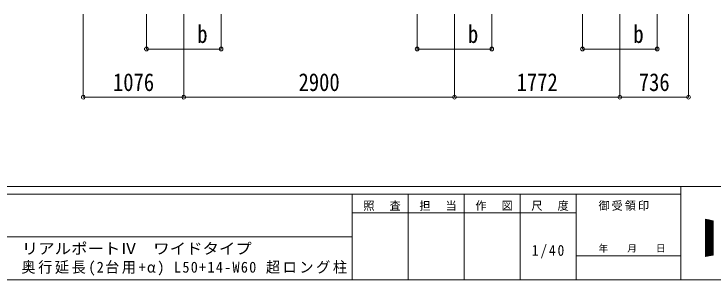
# Model space of a CAD drawing. Units: millimetres at full size, sheet at 1:40. Extents: x -11181 to 11305, y -7804 to 7716.
# Drawn here: x 42 to 7540, y -7804 to -4958 of the extents above; entities that cross this region are included whole.
import ezdxf
from ezdxf.enums import TextEntityAlignment as Align

# ---------------------------------------------------------------- set-up
doc = ezdxf.new("R2010")
doc.units = ezdxf.units.MM
doc.header["$LTSCALE"] = 40
doc.header["$PDMODE"] = 32
doc.header["$PDSIZE"] = 40
doc.layers.add('0-A_寸法', color=6, linetype='Continuous', lineweight=9)
doc.layers.add('F-0_240', color=7, linetype='Continuous', lineweight=9)
doc.styles.add('ＭＳ ゴシック', font='')
doc.styles.get('ＭＳ ゴシック').set_extended_font_data('MS Gothic')

msp = doc.modelspace()

# ---------------------------------------------------------------- linework, layer by layer
at = {"layer": '0-A_寸法'}
for p, q in [((783.7, -5846.96), (783.7, -4957.56)), ((1459.69, -5331.97), (1459.69, -4957.56)), ((1859.69, -5846.96), (1859.69, -4957.56)), ((2259.69, -5331.97), (2259.69, -4957.56)), ((4359.69, -5331.97), (4359.69, -4957.56)), ((4759.69, -5846.96), (4759.69, -4957.56)), ((6131.69, -5331.97), (6131.69, -4957.56)), ((6531.69, -5846.96), (6531.69, -4957.56)), ((7267.68, -5846.96), (7267.68, -4957.56)), ((1459.69, -5331.97), (2259.69, -5331.97)), ((783.7, -5846.96), (1859.69, -5846.96)), ((1859.69, -5846.96), (4759.69, -5846.96)), ((4759.69, -5846.96), (6531.69, -5846.96)), ((6531.69, -5846.96), (7267.68, -5846.96))]:
    msp.add_line(p, q, dxfattribs=at)
for points in [[(4359.69, -5331.97), (5159.69, -5331.97), (5159.69, -4957.56)], [(6131.69, -5331.97), (6931.69, -5331.97), (6931.69, -4957.56)]]:
    msp.add_lwpolyline(points, dxfattribs=at)
for p in [(1459.69, -5331.97), (2259.69, -5331.97), (4359.69, -5331.97), (5159.69, -5331.97), (6131.69, -5331.97), (6931.69, -5331.97), (783.7, -5846.96), (1859.69, -5846.96), (4759.69, -5846.96), (6531.69, -5846.96), (7267.68, -5846.96)]:
    msp.add_point(p, dxfattribs=at)
at = {"layer": 'F-0_240', "color": 5}
for p, q in [((-11180.61, -6803.54), (10739.39, -6803.54)), ((7183.72, -6803.54), (7183.72, -7803.54)), ((-11180.61, -6883.54), (7183.72, -6883.54)), ((3663.72, -6883.54), (3663.72, -7803.54)), ((4263.72, -6883.54), (4263.72, -7803.54)), ((4863.72, -6883.54), (4863.72, -7803.54)), ((5463.72, -6883.54), (5463.72, -7803.54)), ((6063.72, -6883.54), (6063.72, -7803.54)), ((3663.72, -7083.54), (6063.72, -7083.54)), ((-4536.28, -7343.54), (3663.72, -7343.54)), ((6063.72, -7543.54), (7183.72, -7543.54)), ((-11180.61, -7803.54), (10739.39, -7803.54))]:
    msp.add_line(p, q, dxfattribs=at)
at = {"layer": 'F-0_240'}
for p, q in [((7450.33, -7153.68), (7530.33, -7170.34)), ((7450.33, -7153.68), (7450.33, -7553.68)), ((7450.33, -7157.44), (7468.4, -7157.44)), ((7450.33, -7161.44), (7487.6, -7161.44)), ((7450.33, -7165.44), (7506.8, -7165.44)), ((7450.33, -7169.44), (7526, -7169.44)), ((7450.33, -7173.44), (7530.33, -7173.44)), ((7450.33, -7177.44), (7530.33, -7177.44)), ((7450.33, -7181.44), (7530.33, -7181.44)), ((7450.33, -7185.44), (7530.33, -7185.44)), ((7450.33, -7189.44), (7530.33, -7189.44)), ((7450.33, -7193.44), (7530.33, -7193.44)), ((7450.33, -7197.44), (7530.33, -7197.44)), ((7452.7, -7553.18), (7452.7, -7154.17)), ((7456.7, -7552.35), (7456.7, -7155)), ((7460.7, -7551.52), (7460.7, -7155.84)), ((7464.7, -7550.68), (7464.7, -7156.67)), ((7468.7, -7549.85), (7468.7, -7157.5)), ((7472.7, -7549.02), (7472.7, -7158.34)), ((7476.7, -7548.18), (7476.7, -7159.17)), ((7480.7, -7547.35), (7480.7, -7160)), ((7484.7, -7546.52), (7484.7, -7160.84)), ((7488.7, -7545.68), (7488.7, -7161.67)), ((7492.7, -7544.85), (7492.7, -7162.5)), ((7496.7, -7544.02), (7496.7, -7163.34)), ((7500.7, -7543.18), (7500.7, -7164.17)), ((7504.7, -7542.35), (7504.7, -7165)), ((7508.7, -7541.52), (7508.7, -7165.84)), ((7512.7, -7540.68), (7512.7, -7166.67)), ((7516.7, -7539.85), (7516.7, -7167.5)), ((7520.7, -7539.02), (7520.7, -7168.34)), ((7524.7, -7538.18), (7524.7, -7169.17)), ((7528.7, -7537.35), (7528.7, -7170)), ((7530.33, -7170.34), (7530.33, -7537.01)), ((7450.33, -7201.44), (7530.33, -7201.44)), ((7450.33, -7205.44), (7530.33, -7205.44)), ((7450.33, -7209.44), (7530.33, -7209.44)), ((7450.33, -7213.44), (7530.33, -7213.44)), ((7450.33, -7217.44), (7530.33, -7217.44)), ((7450.33, -7221.44), (7530.33, -7221.44)), ((7450.33, -7225.44), (7530.33, -7225.44)), ((7450.33, -7229.44), (7530.33, -7229.44)), ((7450.33, -7233.44), (7530.33, -7233.44)), ((7450.33, -7237.44), (7530.33, -7237.44)), ((7450.33, -7241.44), (7530.33, -7241.44)), ((7450.33, -7245.44), (7530.33, -7245.44)), ((7450.33, -7249.44), (7530.33, -7249.44)), ((7450.33, -7253.44), (7530.33, -7253.44)), ((7450.33, -7257.44), (7530.33, -7257.44)), ((7450.33, -7261.44), (7530.33, -7261.44)), ((7450.33, -7265.44), (7530.33, -7265.44)), ((7450.33, -7269.44), (7530.33, -7269.44)), ((7450.33, -7273.44), (7530.33, -7273.44)), ((7450.33, -7277.44), (7530.33, -7277.44)), ((7450.33, -7281.44), (7530.33, -7281.44)), ((7450.33, -7285.44), (7530.33, -7285.44)), ((7450.33, -7289.44), (7530.33, -7289.44)), ((7450.33, -7293.44), (7530.33, -7293.44)), ((7450.33, -7297.44), (7530.33, -7297.44)), ((7450.33, -7301.44), (7530.33, -7301.44)), ((7450.33, -7305.44), (7530.33, -7305.44)), ((7450.33, -7309.44), (7530.33, -7309.44)), ((7450.33, -7313.44), (7530.33, -7313.44)), ((7450.33, -7317.44), (7530.33, -7317.44)), ((7450.33, -7321.44), (7530.33, -7321.44)), ((7450.33, -7325.44), (7530.33, -7325.44)), ((7450.33, -7329.44), (7530.33, -7329.44)), ((7450.33, -7333.44), (7530.33, -7333.44)), ((7450.33, -7337.44), (7530.33, -7337.44)), ((7450.33, -7341.44), (7530.33, -7341.44)), ((7450.33, -7345.44), (7530.33, -7345.44)), ((7450.33, -7349.44), (7530.33, -7349.44)), ((7450.33, -7353.44), (7530.33, -7353.44)), ((7450.33, -7357.44), (7530.33, -7357.44)), ((7450.33, -7361.44), (7530.33, -7361.44)), ((7450.33, -7365.44), (7530.33, -7365.44)), ((7450.33, -7369.44), (7530.33, -7369.44)), ((7450.33, -7373.44), (7530.33, -7373.44)), ((7450.33, -7377.44), (7530.33, -7377.44)), ((7450.33, -7381.44), (7530.33, -7381.44)), ((7450.33, -7385.44), (7530.33, -7385.44)), ((7450.33, -7389.44), (7530.33, -7389.44)), ((7450.33, -7393.44), (7530.33, -7393.44)), ((7450.33, -7397.44), (7530.33, -7397.44)), ((7450.33, -7401.44), (7530.33, -7401.44)), ((7450.33, -7405.44), (7530.33, -7405.44)), ((7450.33, -7409.44), (7530.33, -7409.44)), ((7450.33, -7413.44), (7530.33, -7413.44)), ((7450.33, -7417.44), (7530.33, -7417.44)), ((7450.33, -7421.44), (7530.33, -7421.44)), ((7450.33, -7425.44), (7530.33, -7425.44)), ((7450.33, -7429.44), (7530.33, -7429.44)), ((7450.33, -7433.44), (7530.33, -7433.44)), ((7450.33, -7437.44), (7530.33, -7437.44)), ((7450.33, -7441.44), (7530.33, -7441.44)), ((7450.33, -7445.44), (7530.33, -7445.44)), ((7450.33, -7449.44), (7530.33, -7449.44)), ((7450.33, -7453.44), (7530.33, -7453.44)), ((7450.33, -7457.44), (7530.33, -7457.44)), ((7450.33, -7461.44), (7530.33, -7461.44)), ((7450.33, -7465.44), (7530.33, -7465.44)), ((7450.33, -7469.44), (7530.33, -7469.44)), ((7450.33, -7473.44), (7530.33, -7473.44)), ((7450.33, -7477.44), (7530.33, -7477.44)), ((7450.33, -7481.44), (7530.33, -7481.44)), ((7450.33, -7485.44), (7530.33, -7485.44)), ((7450.33, -7489.44), (7530.33, -7489.44)), ((7450.33, -7493.44), (7530.33, -7493.44)), ((7450.33, -7497.44), (7530.33, -7497.44)), ((7450.33, -7501.44), (7530.33, -7501.44)), ((7450.33, -7505.44), (7530.33, -7505.44)), ((7450.33, -7509.44), (7530.33, -7509.44)), ((7450.33, -7513.44), (7530.33, -7513.44)), ((7450.33, -7517.44), (7530.33, -7517.44)), ((7450.33, -7521.44), (7530.33, -7521.44)), ((7450.33, -7525.44), (7530.33, -7525.44)), ((7450.33, -7529.44), (7530.33, -7529.44)), ((7450.33, -7533.44), (7530.33, -7533.44)), ((7530.33, -7537.01), (7450.33, -7553.68)), ((7450.33, -7537.44), (7528.27, -7537.44)), ((7450.33, -7541.44), (7509.07, -7541.44)), ((7450.33, -7545.44), (7489.87, -7545.44)), ((7450.33, -7549.44), (7470.67, -7549.44)), ((7450.33, -7553.44), (7451.47, -7553.44))]:
    msp.add_line(p, q, dxfattribs=at)

# ---------------------------------------------------------------- texts
at = {"layer": '0-A_寸法', "color": 7, "style": 'ＭＳ ゴシック', "width": 0.85}
for s, p in [('b', (2004.69, -5323.97)), ('b', (4904.69, -5323.97)), ('b', (6676.69, -5323.97)), ('1076', (1101.69, -5838.96)), ('2900', (3089.69, -5838.96)), ('1772', (5425.69, -5838.96)), ('736', (6734.69, -5838.96))]:
    msp.add_text(s, height=190.6, dxfattribs=at).set_placement(p, align=Align.BOTTOM_LEFT)
at = {"layer": 'F-0_240', "style": 'ＭＳ ゴシック', "width": 1.1}
msp.add_text('リアルポートⅣ\u3000ワイドタイプ', height=117.3, dxfattribs=at).set_placement((124.97, -7561.39), align=Align.BOTTOM_LEFT)
at = {"layer": 'F-0_240', "style": 'ＭＳ ゴシック'}
msp.add_text('年\u3000\u3000月\u3000\u3000日', height=73.31, dxfattribs=at).set_placement((6303.72, -7523.54), align=Align.BOTTOM_LEFT)
at = {"layer": 'F-0_240', "attachment_point": 7, "style": 'ＭＳ ゴシック'}
for s, insert, char_height in [('\\T1.17;照\u3000査', (3783.72, -7063.54), 87.98), ('\\T1.17;担\u3000当', (4383.72, -7063.54), 87.98), ('\\T1.17;作\u3000図', (4983.72, -7063.54), 87.98), ('\\T1.17;尺\u3000度', (5583.72, -7063.54), 87.98), ('\\T1.17;御受領印', (6303.72, -7063.54), 87.98), ('\\T1.28;\\W0.9;1/40', (5588.72, -7573.54), 117.3), ('\\T1.18;\\W0.95;奥行延長(2台用+α)\\~L50+14-W60\\~超ロング柱', (120.88, -7756.06), 117.3)]:
    msp.add_mtext(s, dxfattribs=dict(at, insert=insert, char_height=char_height))

doc.saveas('drawing.dxf')
